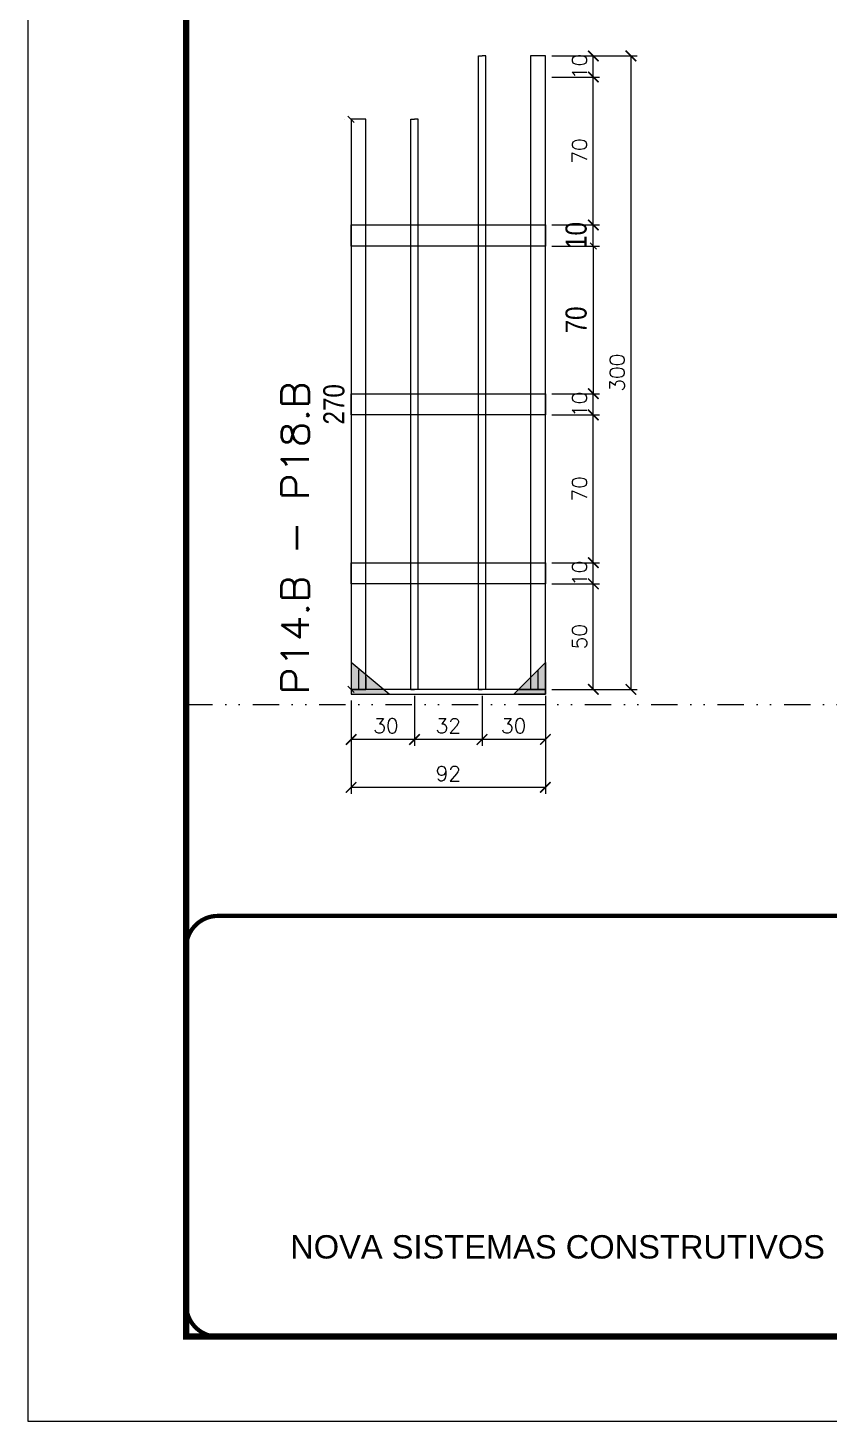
# Model space of a CAD drawing. Header units: millimetres. Extents: x 169816 to 178745, y 96537 to 113647.
# Drawn here: x 172986 to 173365, y 102280 to 102940 of the extents above; entities that cross this region are included whole.
import ezdxf

# ---------------------------------------------------------------- set-up
doc = ezdxf.new("R2010")
doc.units = ezdxf.units.MM
for name, pattern in [('CONTINUO', [0]), ('DASHED', [0.75, 0.5, -0.25]), ('DIVIDE2', [0.625, 0.25, -0.125, 0, -0.125, 0, -0.125]), ('HIDDEN', [0.375, 0.25, -0.125])]:
    doc.linetypes.add(name, pattern=pattern)
for name, color, linetype in [('COTA', 241, 'Continuous'), ('Nível', 160, 'Continuous'), ('SARR_2.2x10', 60, 'Continuous'), ('SARR_3.5x7', 81, 'Continuous'), ('SARR_7x7', 40, 'Continuous')]:
    doc.layers.add(name, color=color, linetype=linetype)
for name, color, linetype, lineweight in [('Folhas', 255, 'Continuous', 9), ('Madeira', 126, 'Continuous', 18), ('Sarr 2.2x7', 40, 'Continuous', 9), ('SARRAFO DE PRESSAO', 251, 'DASHED', 9), ('Texto Seção', 7, 'Continuous', 15)]:
    doc.layers.add(name, color=color, linetype=linetype, lineweight=lineweight)
doc.styles.add('ARIAL', font='arial.ttf')
doc.styles.add('COTA TECNICA', font='techl___.ttf', dxfattribs={"height": 10})
doc.styles.add('REGUA-120', font='ROMANS.shx', dxfattribs={"height": 15})
doc.styles.add('ROMANS', font='romans.shx')
doc.dimstyles.new('Cota Paínel', dxfattribs={"dimtxt": 7, "dimasz": 5, "dimexe": 3, "dimexo": 3, "dimgap": 3, "dimtad": 1, "dimdec": 1, "dimzin": 12, "dimdsep": 46, "dimtxsty": 'ROMANS', "dimblk": 'ARCHTICK', "dimcen": 0, "dimclrd": 4, "dimclre": 4, "dimclrt": 1, "dimadec": 1, "dimazin": 3, "dimtfac": 1, "dimtdec": 1, "dimtmove": 0, "dimatfit": 3, "dimldrblk": 'OBLIQUE', "dimfxl": 1, "dimtolj": 1, "dimtzin": 12, "dimarcsym": 0})
doc.dimstyles.new('PAINEL', dxfattribs={"dimtxt": 10, "dimasz": 3, "dimexe": 3, "dimexo": 3, "dimgap": 3, "dimtad": 1, "dimdec": 1, "dimzin": 12, "dimdsep": 46, "dimtxsty": 'COTA TECNICA', "dimblk1": 'OBLIQUE', "dimblk2": 'OBLIQUE', "dimsah": 1, "dimcen": 0.9, "dimclrd": 4, "dimclre": 4, "dimclrt": 240, "dimadec": 1, "dimazin": 3, "dimtfac": 1, "dimtdec": 1, "dimtmove": 0, "dimatfit": 3, "dimfxl": 1, "dimtolj": 1, "dimtzin": 12, "dimarcsym": 0})

# ---------------------------------------------------------------- blocks, each defined once
blk = doc.blocks.new('9999999999')
at = {"color": 30, "linetype": 'CONTINUO', "const_width": 2}
blk.add_lwpolyline([(99583.98, 34230.21), (99583.98, 34414.45, 0.414214), (99568.98, 34429.45), (98228.98, 34429.45, 0.414214), (98213.98, 34414.45), (98213.98, 34245.21, 0.414214), (98228.98, 34230.21), (99583.98, 34230.21)], format="xyb", dxfattribs=at)
at = {"layer": 'Folhas'}
blk.add_lwpolyline([(98138.98, 34190.21), (99623.98, 34190.21), (99623.98, 35240.21), (98138.98, 35240.21)], close=True, dxfattribs=at)
at = {"layer": 'Folhas', "color": 30, "const_width": 3}
blk.add_lwpolyline([(98213.98, 34230.21), (99583.98, 34230.21), (99583.98, 35200.21), (98213.98, 35200.21)], close=True, dxfattribs=at)
at = {"color": 7, "linetype": 'Continuous', "ltscale": 5, "style": 'ARIAL'}
blk.add_text('NOVA SISTEMAS CONSTRUTIVOS', height=11.0592, dxfattribs=at).set_placement((98263.19, 34267.21))
blk = doc.blocks.new('_ArchTick')
at = {"color": 0, "linetype": 'ByBlock', "const_width": 0.15}
blk.add_lwpolyline([(-0.5, -0.5), (0.5, 0.5)], dxfattribs=at)
blk = doc.blocks.new('*D1425')
at = {"layer": 'COTA', "color": 4, "lineweight": -2, "transparency": 16777216}
for p, q in [((173139.08, 102608.21), (173139.08, 102577.03)), ((173231.08, 102608.21), (173231.08, 102577.03)), ((173231.08, 102580.03), (173139.08, 102580.03))]:
    blk.add_line(p, q, dxfattribs=at)
at = {"layer": 'Defpoints', "color": 0, "transparency": 16777216}
for p in [(173139.08, 102611.21), (173231.08, 102611.21), (173139.08, 102580.03)]:
    blk.add_point(p, dxfattribs=at)
at = {"layer": 'COTA', "color": 4, "lineweight": -2, "transparency": 16777216, "xscale": 5, "yscale": 5, "zscale": 5, "rotation": 180}
blk.add_blockref('_ArchTick', (173139.08, 102580.03), dxfattribs=at)
at = {"layer": 'COTA', "color": 4, "lineweight": -2, "transparency": 16777216, "xscale": 5, "yscale": 5, "zscale": 5}
blk.add_blockref('_ArchTick', (173231.08, 102580.03), dxfattribs=at)
at = {"layer": 'COTA', "color": 1, "transparency": 16777216, "insert": (173185.08, 102586.53), "char_height": 7, "attachment_point": 5, "style": 'ROMANS'}
blk.add_mtext('\\A1;92', dxfattribs=at)
blk = doc.blocks.new('_Oblique')
at = {"color": 0, "linetype": 'ByBlock', "lineweight": -2}
blk.add_line((-0.5, -0.5), (0.5, 0.5), dxfattribs=at)
blk = doc.blocks.new('*D1426')
at = {"layer": 'COTA', "color": 4, "lineweight": -2, "transparency": 16777216}
for p, q in [((173139.08, 102621.21), (173139.08, 102599.71)), ((173169.08, 102623.41), (173169.08, 102599.71)), ((173169.08, 102602.71), (173139.08, 102602.71))]:
    blk.add_line(p, q, dxfattribs=at)
at = {"layer": 'Defpoints', "color": 0, "transparency": 16777216}
for p in [(173139.08, 102624.21), (173169.08, 102626.41), (173139.08, 102602.71)]:
    blk.add_point(p, dxfattribs=at)
at = {"layer": 'COTA', "color": 4, "lineweight": -2, "transparency": 16777216, "xscale": 5, "yscale": 5, "zscale": 5, "rotation": 180}
blk.add_blockref('_ArchTick', (173139.08, 102602.71), dxfattribs=at)
at = {"layer": 'COTA', "color": 4, "lineweight": -2, "transparency": 16777216, "xscale": 5, "yscale": 5, "zscale": 5}
blk.add_blockref('_ArchTick', (173169.08, 102602.71), dxfattribs=at)
at = {"layer": 'COTA', "color": 1, "transparency": 16777216, "insert": (173155.58, 102609.21), "char_height": 7, "attachment_point": 5, "style": 'ROMANS'}
blk.add_mtext('\\A1;30', dxfattribs=at)
blk = doc.blocks.new('*D1427')
at = {"layer": 'COTA', "color": 4, "lineweight": -2, "transparency": 16777216}
for p, q in [((173201.08, 102623.41), (173201.08, 102599.71)), ((173231.08, 102623.41), (173231.08, 102599.71)), ((173231.08, 102602.71), (173201.08, 102602.71))]:
    blk.add_line(p, q, dxfattribs=at)
at = {"layer": 'Defpoints', "color": 0, "transparency": 16777216}
for p in [(173201.08, 102626.41), (173231.08, 102626.41), (173201.08, 102602.71)]:
    blk.add_point(p, dxfattribs=at)
at = {"layer": 'COTA', "color": 4, "lineweight": -2, "transparency": 16777216, "xscale": 5, "yscale": 5, "zscale": 5, "rotation": 180}
blk.add_blockref('_ArchTick', (173201.08, 102602.71), dxfattribs=at)
at = {"layer": 'COTA', "color": 4, "lineweight": -2, "transparency": 16777216, "xscale": 5, "yscale": 5, "zscale": 5}
blk.add_blockref('_ArchTick', (173231.08, 102602.71), dxfattribs=at)
at = {"layer": 'COTA', "color": 1, "transparency": 16777216, "insert": (173216.08, 102609.21), "char_height": 7, "attachment_point": 5, "style": 'ROMANS'}
blk.add_mtext('\\A1;30', dxfattribs=at)
blk = doc.blocks.new('*D1428')
at = {"layer": 'COTA', "color": 4, "lineweight": -2, "transparency": 16777216}
for p, q in [((173234.08, 102676.41), (173256.78, 102676.41)), ((173253.78, 102626.41), (173253.78, 102676.41)), ((173234.08, 102626.41), (173256.78, 102626.41))]:
    blk.add_line(p, q, dxfattribs=at)
at = {"layer": 'Defpoints', "color": 0, "transparency": 16777216}
for p in [(173231.08, 102676.41), (173253.78, 102676.41), (173231.08, 102626.41)]:
    blk.add_point(p, dxfattribs=at)
at = {"layer": 'COTA', "color": 4, "lineweight": -2, "transparency": 16777216, "xscale": 5, "yscale": 5, "zscale": 5}
for p, rotation in [((173253.78, 102676.41), 90), ((173253.78, 102626.41), 270)]:
    blk.add_blockref('_ArchTick', p, dxfattribs=dict(at, rotation=rotation))
at = {"layer": 'COTA', "color": 1, "transparency": 16777216, "insert": (173247.28, 102651.41), "char_height": 7, "attachment_point": 5, "rotation": 90, "style": 'ROMANS'}
blk.add_mtext('\\A1;50', dxfattribs=at)
blk = doc.blocks.new('*D1429')
at = {"layer": 'COTA', "color": 4, "lineweight": -2, "transparency": 16777216}
for p, q in [((173169.08, 102623.41), (173169.08, 102599.71)), ((173201.08, 102623.41), (173201.08, 102599.71)), ((173201.08, 102602.71), (173169.08, 102602.71))]:
    blk.add_line(p, q, dxfattribs=at)
at = {"layer": 'Defpoints', "color": 0, "transparency": 16777216}
for p in [(173169.08, 102626.41), (173201.08, 102626.41), (173169.08, 102602.71)]:
    blk.add_point(p, dxfattribs=at)
at = {"layer": 'COTA', "color": 4, "lineweight": -2, "transparency": 16777216, "xscale": 5, "yscale": 5, "zscale": 5, "rotation": 180}
blk.add_blockref('_ArchTick', (173169.08, 102602.71), dxfattribs=at)
at = {"layer": 'COTA', "color": 4, "lineweight": -2, "transparency": 16777216, "xscale": 5, "yscale": 5, "zscale": 5}
blk.add_blockref('_ArchTick', (173201.08, 102602.71), dxfattribs=at)
at = {"layer": 'COTA', "color": 1, "transparency": 16777216, "insert": (173185.08, 102609.21), "char_height": 7, "attachment_point": 5, "style": 'ROMANS'}
blk.add_mtext('\\A1;32', dxfattribs=at)
blk = doc.blocks.new('*D1430')
at = {"layer": 'COTA', "color": 4, "lineweight": -2, "transparency": 16777216}
for p, q in [((173234.08, 102686.41), (173256.78, 102686.41)), ((173253.78, 102676.41), (173253.78, 102686.41)), ((173234.08, 102676.41), (173256.78, 102676.41))]:
    blk.add_line(p, q, dxfattribs=at)
at = {"layer": 'Defpoints', "color": 0, "transparency": 16777216}
for p in [(173231.08, 102686.41), (173253.78, 102686.41), (173231.08, 102676.41)]:
    blk.add_point(p, dxfattribs=at)
at = {"layer": 'COTA', "color": 4, "lineweight": -2, "transparency": 16777216, "xscale": 5, "yscale": 5, "zscale": 5}
for p, rotation in [((173253.78, 102686.41), 90), ((173253.78, 102676.41), 270)]:
    blk.add_blockref('_ArchTick', p, dxfattribs=dict(at, rotation=rotation))
at = {"layer": 'COTA', "color": 1, "transparency": 16777216, "insert": (173247.28, 102681.41), "char_height": 7, "attachment_point": 5, "rotation": 90, "style": 'ROMANS'}
blk.add_mtext('\\A1;10', dxfattribs=at)
blk = doc.blocks.new('*D1431')
at = {"layer": 'COTA', "color": 4, "lineweight": -2, "transparency": 16777216}
for p, q in [((173234.09, 102756.37), (173256.78, 102756.37)), ((173253.78, 102686.41), (173253.78, 102756.37)), ((173234.08, 102686.41), (173256.78, 102686.41))]:
    blk.add_line(p, q, dxfattribs=at)
at = {"layer": 'Defpoints', "color": 0, "transparency": 16777216}
for p in [(173231.09, 102756.37), (173253.78, 102756.37), (173231.08, 102686.41)]:
    blk.add_point(p, dxfattribs=at)
at = {"layer": 'COTA', "color": 4, "lineweight": -2, "transparency": 16777216, "xscale": 5, "yscale": 5, "zscale": 5}
for p, rotation in [((173253.78, 102756.37), 90), ((173253.78, 102686.41), 270)]:
    blk.add_blockref('_ArchTick', p, dxfattribs=dict(at, rotation=rotation))
at = {"layer": 'COTA', "color": 1, "transparency": 16777216, "insert": (173247.28, 102721.39), "char_height": 7, "attachment_point": 5, "rotation": 90, "style": 'ROMANS'}
blk.add_mtext('\\A1;70', dxfattribs=at)
blk = doc.blocks.new('*D1432')
at = {"layer": 'COTA', "color": 4, "lineweight": -2, "transparency": 16777216}
for p, q in [((173234.08, 102766.41), (173256.78, 102766.41)), ((173253.78, 102756.41), (173253.78, 102766.41)), ((173234.08, 102756.41), (173256.78, 102756.41))]:
    blk.add_line(p, q, dxfattribs=at)
at = {"layer": 'Defpoints', "color": 0, "transparency": 16777216}
for p in [(173231.08, 102766.41), (173253.78, 102766.41), (173231.08, 102756.41)]:
    blk.add_point(p, dxfattribs=at)
at = {"layer": 'COTA', "color": 4, "lineweight": -2, "transparency": 16777216, "xscale": 5, "yscale": 5, "zscale": 5}
for p, rotation in [((173253.78, 102766.41), 90), ((173253.78, 102756.41), 270)]:
    blk.add_blockref('_ArchTick', p, dxfattribs=dict(at, rotation=rotation))
at = {"layer": 'COTA', "color": 1, "transparency": 16777216, "insert": (173247.28, 102761.41), "char_height": 7, "attachment_point": 5, "rotation": 90, "style": 'ROMANS'}
blk.add_mtext('\\A1;10', dxfattribs=at)
blk = doc.blocks.new('*D1433')
at = {"layer": 'COTA', "color": 4, "lineweight": -2, "transparency": 16777216}
for p, q in [((173234.09, 102926.41), (173274.59, 102926.41)), ((173271.59, 102926.41), (173271.59, 102626.41)), ((173234.08, 102626.41), (173274.59, 102626.41))]:
    blk.add_line(p, q, dxfattribs=at)
at = {"layer": 'Defpoints', "color": 0, "transparency": 16777216}
for p in [(173231.09, 102926.41), (173231.08, 102626.41), (173271.59, 102626.41)]:
    blk.add_point(p, dxfattribs=at)
at = {"layer": 'COTA', "color": 4, "lineweight": -2, "transparency": 16777216, "xscale": 5, "yscale": 5, "zscale": 5}
for p, rotation in [((173271.59, 102926.41), 90), ((173271.59, 102626.41), 270)]:
    blk.add_blockref('_ArchTick', p, dxfattribs=dict(at, rotation=rotation))
at = {"layer": 'COTA', "color": 1, "transparency": 16777216, "insert": (173265.09, 102776.41), "char_height": 7, "attachment_point": 5, "rotation": 90, "style": 'ROMANS'}
blk.add_mtext('\\A1;300', dxfattribs=at)
blk = doc.blocks.new('*D1434')
at = {"layer": 'COTA', "color": 4, "lineweight": -2, "transparency": 16777216}
for p, q in [((173234.09, 102916.37), (173256.78, 102916.37)), ((173253.78, 102846.37), (173253.78, 102916.37)), ((173234.09, 102846.37), (173256.78, 102846.37))]:
    blk.add_line(p, q, dxfattribs=at)
at = {"layer": 'Defpoints', "color": 0, "transparency": 16777216}
for p in [(173231.09, 102916.37), (173253.78, 102916.37), (173231.09, 102846.37)]:
    blk.add_point(p, dxfattribs=at)
at = {"layer": 'COTA', "color": 4, "lineweight": -2, "transparency": 16777216, "xscale": 5, "yscale": 5, "zscale": 5}
for p, rotation in [((173253.78, 102916.37), 90), ((173253.78, 102846.37), 270)]:
    blk.add_blockref('_ArchTick', p, dxfattribs=dict(at, rotation=rotation))
at = {"layer": 'COTA', "color": 1, "transparency": 16777216, "insert": (173247.28, 102881.37), "char_height": 7, "attachment_point": 5, "rotation": 90, "style": 'ROMANS'}
blk.add_mtext('\\A1;70', dxfattribs=at)
blk = doc.blocks.new('*D1435')
at = {"layer": 'COTA', "color": 4, "lineweight": -2, "transparency": 16777216}
for p, q in [((173234.09, 102926.37), (173256.78, 102926.37)), ((173253.78, 102916.37), (173253.78, 102926.37)), ((173234.09, 102916.37), (173256.78, 102916.37))]:
    blk.add_line(p, q, dxfattribs=at)
at = {"layer": 'Defpoints', "color": 0, "transparency": 16777216}
for p in [(173231.09, 102926.37), (173253.78, 102926.37), (173231.09, 102916.37)]:
    blk.add_point(p, dxfattribs=at)
at = {"layer": 'COTA', "color": 4, "lineweight": -2, "transparency": 16777216, "xscale": 5, "yscale": 5, "zscale": 5}
for p, rotation in [((173253.78, 102926.37), 90), ((173253.78, 102916.37), 270)]:
    blk.add_blockref('_ArchTick', p, dxfattribs=dict(at, rotation=rotation))
at = {"layer": 'COTA', "color": 1, "transparency": 16777216, "insert": (173247.28, 102921.37), "char_height": 7, "attachment_point": 5, "rotation": 90, "style": 'ROMANS'}
blk.add_mtext('\\A1;10', dxfattribs=at)
blk = doc.blocks.new('*D1436')
at = {"layer": 'COTA', "color": 4, "lineweight": -2, "transparency": 16777216}
for p, q in [((173234.09, 102846.37), (173256.78, 102846.37)), ((173253.78, 102836.37), (173253.78, 102846.37)), ((173234.09, 102836.37), (173256.78, 102836.37))]:
    blk.add_line(p, q, dxfattribs=at)
at = {"layer": 'Defpoints', "color": 0, "transparency": 16777216}
for p in [(173231.09, 102846.37), (173253.78, 102846.37), (173231.09, 102836.37)]:
    blk.add_point(p, dxfattribs=at)
at = {"layer": 'COTA', "color": 4, "lineweight": -2, "transparency": 16777216, "xscale": 3, "yscale": 3, "zscale": 3}
for p, rotation in [((173253.78, 102846.37), 90), ((173253.78, 102836.37), 270)]:
    blk.add_blockref('_Oblique', p, dxfattribs=dict(at, rotation=rotation))
at = {"layer": 'COTA', "color": 240, "transparency": 16777216, "insert": (173245.68, 102841.37), "char_height": 10, "attachment_point": 5, "rotation": 90, "style": 'COTA TECNICA'}
blk.add_mtext('\\A1;10', dxfattribs=at)
blk = doc.blocks.new('*D1437')
at = {"layer": 'COTA', "color": 4, "lineweight": -2, "transparency": 16777216}
for p, q in [((173234.09, 102836.37), (173256.78, 102836.37)), ((173253.78, 102836.37), (173253.78, 102766.37)), ((173234.09, 102766.37), (173256.78, 102766.37))]:
    blk.add_line(p, q, dxfattribs=at)
at = {"layer": 'Defpoints', "color": 0, "transparency": 16777216}
for p in [(173231.09, 102836.37), (173231.09, 102766.37), (173253.78, 102766.37)]:
    blk.add_point(p, dxfattribs=at)
at = {"layer": 'COTA', "color": 4, "lineweight": -2, "transparency": 16777216, "xscale": 3, "yscale": 3, "zscale": 3}
for p, rotation in [((173253.78, 102836.37), 90), ((173253.78, 102766.37), 270)]:
    blk.add_blockref('_Oblique', p, dxfattribs=dict(at, rotation=rotation))
at = {"layer": 'COTA', "color": 240, "transparency": 16777216, "insert": (173245.68, 102801.37), "char_height": 10, "attachment_point": 5, "rotation": 90, "style": 'COTA TECNICA'}
blk.add_mtext('\\A1;70', dxfattribs=at)
blk = doc.blocks.new('*D1438')
at = {"layer": 'COTA', "color": 4, "lineweight": -2, "transparency": 16777216}
for p, q in [((173136.09, 102896.41), (173136.09, 102896.41)), ((173139.09, 102896.41), (173139.09, 102626.41)), ((173142.08, 102626.41), (173142.09, 102626.41))]:
    blk.add_line(p, q, dxfattribs=at)
at = {"layer": 'Defpoints', "color": 0, "transparency": 16777216}
for p in [(173139.09, 102896.41), (173139.08, 102626.41), (173139.09, 102626.41)]:
    blk.add_point(p, dxfattribs=at)
at = {"layer": 'COTA', "color": 4, "lineweight": -2, "transparency": 16777216, "xscale": 3, "yscale": 3, "zscale": 3}
for p, rotation in [((173139.09, 102896.41), 90), ((173139.09, 102626.41), 270)]:
    blk.add_blockref('_Oblique', p, dxfattribs=dict(at, rotation=rotation))
at = {"layer": 'COTA', "color": 240, "transparency": 16777216, "insert": (173130.98, 102761.41), "char_height": 10, "attachment_point": 5, "rotation": 90, "style": 'COTA TECNICA'}
blk.add_mtext('\\A1;270', dxfattribs=at)

msp = doc.modelspace()

# ---------------------------------------------------------------- hatches: boundary and pattern name
at = {"layer": 'Madeira'}
h = msp.add_hatch(color=252, dxfattribs=at)
h.dxf.hatch_style = 2
h.paths.add_polyline_path([(173139.08, 102639.21), (173139.08, 102624.21), (173157.08, 102624.21)])
h = msp.add_hatch(color=252, dxfattribs=at)
h.dxf.hatch_style = 2
h.paths.add_polyline_path([(173231.08, 102639.21), (173231.08, 102624.21), (173216.08, 102624.21)])

# ---------------------------------------------------------------- linework, layer by layer
at = {"layer": 'Madeira', "color": 1, "linetype": 'HIDDEN'}
for p, q in [((173142.58, 102635.71), (173142.58, 102626.41)), ((173142.58, 102635.71), (173142.58, 102626.41)), ((173146.08, 102632.21), (173146.08, 102626.41)), ((173227.58, 102635.71), (173227.58, 102626.41)), ((173227.58, 102635.71), (173227.58, 102626.41)), ((173148.92, 102626.41), (173139.08, 102626.41)), ((173148.92, 102626.41), (173139.08, 102626.41)), ((173154.88, 102626.41), (173139.08, 102626.41)), ((173218.28, 102626.41), (173231.08, 102626.41)), ((173221.25, 102626.41), (173231.08, 102626.41)), ((173221.25, 102626.41), (173231.08, 102626.41))]:
    msp.add_line(p, q, dxfattribs=at)
at = {"layer": 'Madeira'}
msp.add_line((173139.08, 102626.41), (173139.08, 102624.21), dxfattribs=at)
msp.add_line((173139.08, 102626.41), (173139.08, 102624.21), dxfattribs=at)
msp.add_line((173139.08, 102626.41), (173139.08, 102624.21), dxfattribs=at)
at = {"layer": 'Madeira', "color": 0}
for points in [[(173139.08, 102639.21), (173139.08, 102624.21), (173157.08, 102624.21), (173139.08, 102639.21)], [(173231.08, 102639.21), (173231.08, 102624.21), (173216.08, 102624.21), (173231.08, 102639.21)]]:
    msp.add_lwpolyline(points, dxfattribs=at)
at = {"layer": 'Nível', "color": 4, "linetype": 'DIVIDE2', "ltscale": 50}
msp.add_line((173061.02, 102619.21), (174431.02, 102619.21), dxfattribs=at)
at = {"layer": 'Sarr 2.2x7'}
msp.add_lwpolyline([(173231.08, 102626.41), (173139.08, 102626.41), (173139.08, 102624.21), (173231.08, 102624.21)], close=True, dxfattribs=at)
msp.add_lwpolyline([(173231.08, 102626.41), (173139.08, 102626.41), (173139.08, 102624.21), (173231.08, 102624.21)], close=True, dxfattribs=at)
at = {"layer": 'SARR_2.2x10'}
for points in [[(173139.09, 102846.37), (173231.09, 102846.37), (173231.09, 102836.37), (173139.09, 102836.37)], [(173139.09, 102846.37), (173231.09, 102846.37), (173231.09, 102836.37), (173139.09, 102836.37)], [(173139.09, 102766.37), (173231.09, 102766.37), (173231.09, 102756.37), (173139.09, 102756.37)], [(173139.09, 102766.37), (173231.09, 102766.37), (173231.09, 102756.37), (173139.09, 102756.37)], [(173139.09, 102686.37), (173231.09, 102686.37), (173231.09, 102676.37), (173139.09, 102676.37)], [(173139.09, 102686.37), (173231.09, 102686.37), (173231.09, 102676.37), (173139.09, 102676.37)]]:
    msp.add_lwpolyline(points, close=True, dxfattribs=at)
at = {"layer": 'SARR_3.5x7'}
for p, q in [((173199.33, 102626.41), (173199.34, 102926.41)), ((173199.33, 102626.41), (173199.34, 102926.41)), ((173199.34, 102926.41), (173201.09, 102926.41)), ((173199.34, 102926.41), (173201.09, 102926.41)), ((173202.84, 102926.41), (173201.09, 102926.41)), ((173202.84, 102926.41), (173201.09, 102926.41)), ((173202.83, 102626.41), (173202.84, 102926.41)), ((173202.83, 102626.41), (173202.84, 102926.41)), ((173167.33, 102626.41), (173167.34, 102896.41)), ((173167.33, 102626.41), (173167.34, 102896.41)), ((173167.34, 102896.41), (173169.09, 102896.41)), ((173167.34, 102896.41), (173169.09, 102896.41)), ((173170.84, 102896.41), (173169.09, 102896.41)), ((173170.84, 102896.41), (173169.09, 102896.41)), ((173170.83, 102626.41), (173170.84, 102896.41)), ((173170.83, 102626.41), (173170.84, 102896.41)), ((173167.33, 102626.41), (173169.08, 102626.41)), ((173167.33, 102626.41), (173169.08, 102626.41)), ((173170.83, 102626.41), (173169.08, 102626.41)), ((173170.83, 102626.41), (173169.08, 102626.41)), ((173199.33, 102626.41), (173201.08, 102626.41)), ((173199.33, 102626.41), (173201.08, 102626.41)), ((173202.83, 102626.41), (173201.08, 102626.41)), ((173202.83, 102626.41), (173201.08, 102626.41))]:
    msp.add_line(p, q, dxfattribs=at)
at = {"layer": 'SARR_7x7'}
for points in [[(173224.08, 102626.41), (173231.08, 102626.41), (173231.09, 102926.41), (173224.09, 102926.41)], [(173224.08, 102626.41), (173231.08, 102626.41), (173231.09, 102926.41), (173224.09, 102926.41)], [(173139.08, 102626.41), (173146.08, 102626.41), (173146.09, 102896.41), (173139.09, 102896.41)], [(173139.08, 102626.41), (173146.08, 102626.41), (173146.09, 102896.41), (173139.09, 102896.41)]]:
    msp.add_lwpolyline(points, close=True, dxfattribs=at)

# ---------------------------------------------------------------- block references
at = {"layer": 'SARRAFO DE PRESSAO', "color": 6, "linetype": 'ByBlock'}
msp.add_blockref('9999999999', (74847.04, 68089.72), dxfattribs=at)

# ---------------------------------------------------------------- texts
at = {"layer": 'Texto Seção', "style": 'REGUA-120', "width": 1.1}
msp.add_text('P14.B - P18.B', height=13, rotation=90, dxfattribs=at).set_placement((173119.14, 102623.98))

# ---------------------------------------------------------------- dimensions: what is measured, and where the dimension line sits
at = {"layer": 'COTA'}
for base, p1, p2, picture, middle in [((173271.59, 102626.41), (173231.09, 102926.41), (173231.08, 102626.41), '*D1433', (173271.59, 102776.41)), ((173253.78, 102926.37), (173231.09, 102916.37), (173231.09, 102926.37), '*D1435', (173253.78, 102921.37)), ((173253.78, 102766.41), (173231.08, 102756.41), (173231.08, 102766.41), '*D1432', (173253.78, 102761.41))]:
    dim = msp.add_linear_dim(base=base, p1=p1, p2=p2, angle=90, dimstyle='Cota Paínel', override={"dimtad": 3}, dxfattribs=at)
    dim.commit()
    dim.dimension.update_dxf_attribs({"geometry": picture, "text_midpoint": middle, "dimtype": 160})
for base, p1, p2, picture, middle in [((173253.78, 102916.37), (173231.09, 102846.37), (173231.09, 102916.37), '*D1434', (173247.28, 102881.37)), ((173253.78, 102756.37), (173231.08, 102686.41), (173231.09, 102756.37), '*D1431', (173247.28, 102721.39))]:
    dim = msp.add_linear_dim(base=base, p1=p1, p2=p2, angle=90, dimstyle='Cota Paínel', override={"dimtad": 3}, dxfattribs=at)
    dim.commit()
    dim.dimension.update_dxf_attribs({"geometry": picture, "text_midpoint": middle})
for base, p1, p2, angle, dimstyle, picture, middle in [((173139.09, 102626.41), (173139.09, 102896.41), (173139.08, 102626.41), 90, 'PAINEL', '*D1438', (173130.98, 102761.41)), ((173253.78, 102766.37), (173231.09, 102836.37), (173231.09, 102766.37), 90, 'PAINEL', '*D1437', (173245.68, 102801.37)), ((173253.78, 102676.41), (173231.08, 102626.41), (173231.08, 102676.41), 90, 'Cota Paínel', '*D1428', (173247.28, 102651.41)), ((173169.08, 102602.71), (173201.08, 102626.41), (173169.08, 102626.41), 180, 'Cota Paínel', '*D1429', (173185.08, 102609.21)), ((173201.08, 102602.71), (173231.08, 102626.41), (173201.08, 102626.41), 180, 'Cota Paínel', '*D1427', (173216.08, 102609.21))]:
    dim = msp.add_linear_dim(base=base, p1=p1, p2=p2, angle=angle, dimstyle=dimstyle, dxfattribs=at)
    dim.commit()
    dim.dimension.update_dxf_attribs({"geometry": picture, "text_midpoint": middle})
for base, p1, p2, angle, dimstyle, picture, middle in [((173253.78, 102846.37), (173231.09, 102836.37), (173231.09, 102846.37), 90, 'PAINEL', '*D1436', (173253.78, 102841.37)), ((173253.78, 102686.41), (173231.08, 102676.41), (173231.08, 102686.41), 90, 'Cota Paínel', '*D1430', (173253.78, 102681.41)), ((173139.08, 102602.71), (173169.08, 102626.41), (173139.08, 102624.21), 180, 'Cota Paínel', '*D1426', (173155.58, 102602.71)), ((173139.08, 102580.03), (173231.08, 102611.21), (173139.08, 102611.21), 180, 'Cota Paínel', '*D1425', (173185.08, 102580.03))]:
    dim = msp.add_linear_dim(base=base, p1=p1, p2=p2, angle=angle, dimstyle=dimstyle, dxfattribs=at)
    dim.commit()
    dim.dimension.update_dxf_attribs({"geometry": picture, "text_midpoint": middle, "dimtype": 160})

doc.saveas('drawing.dxf')
